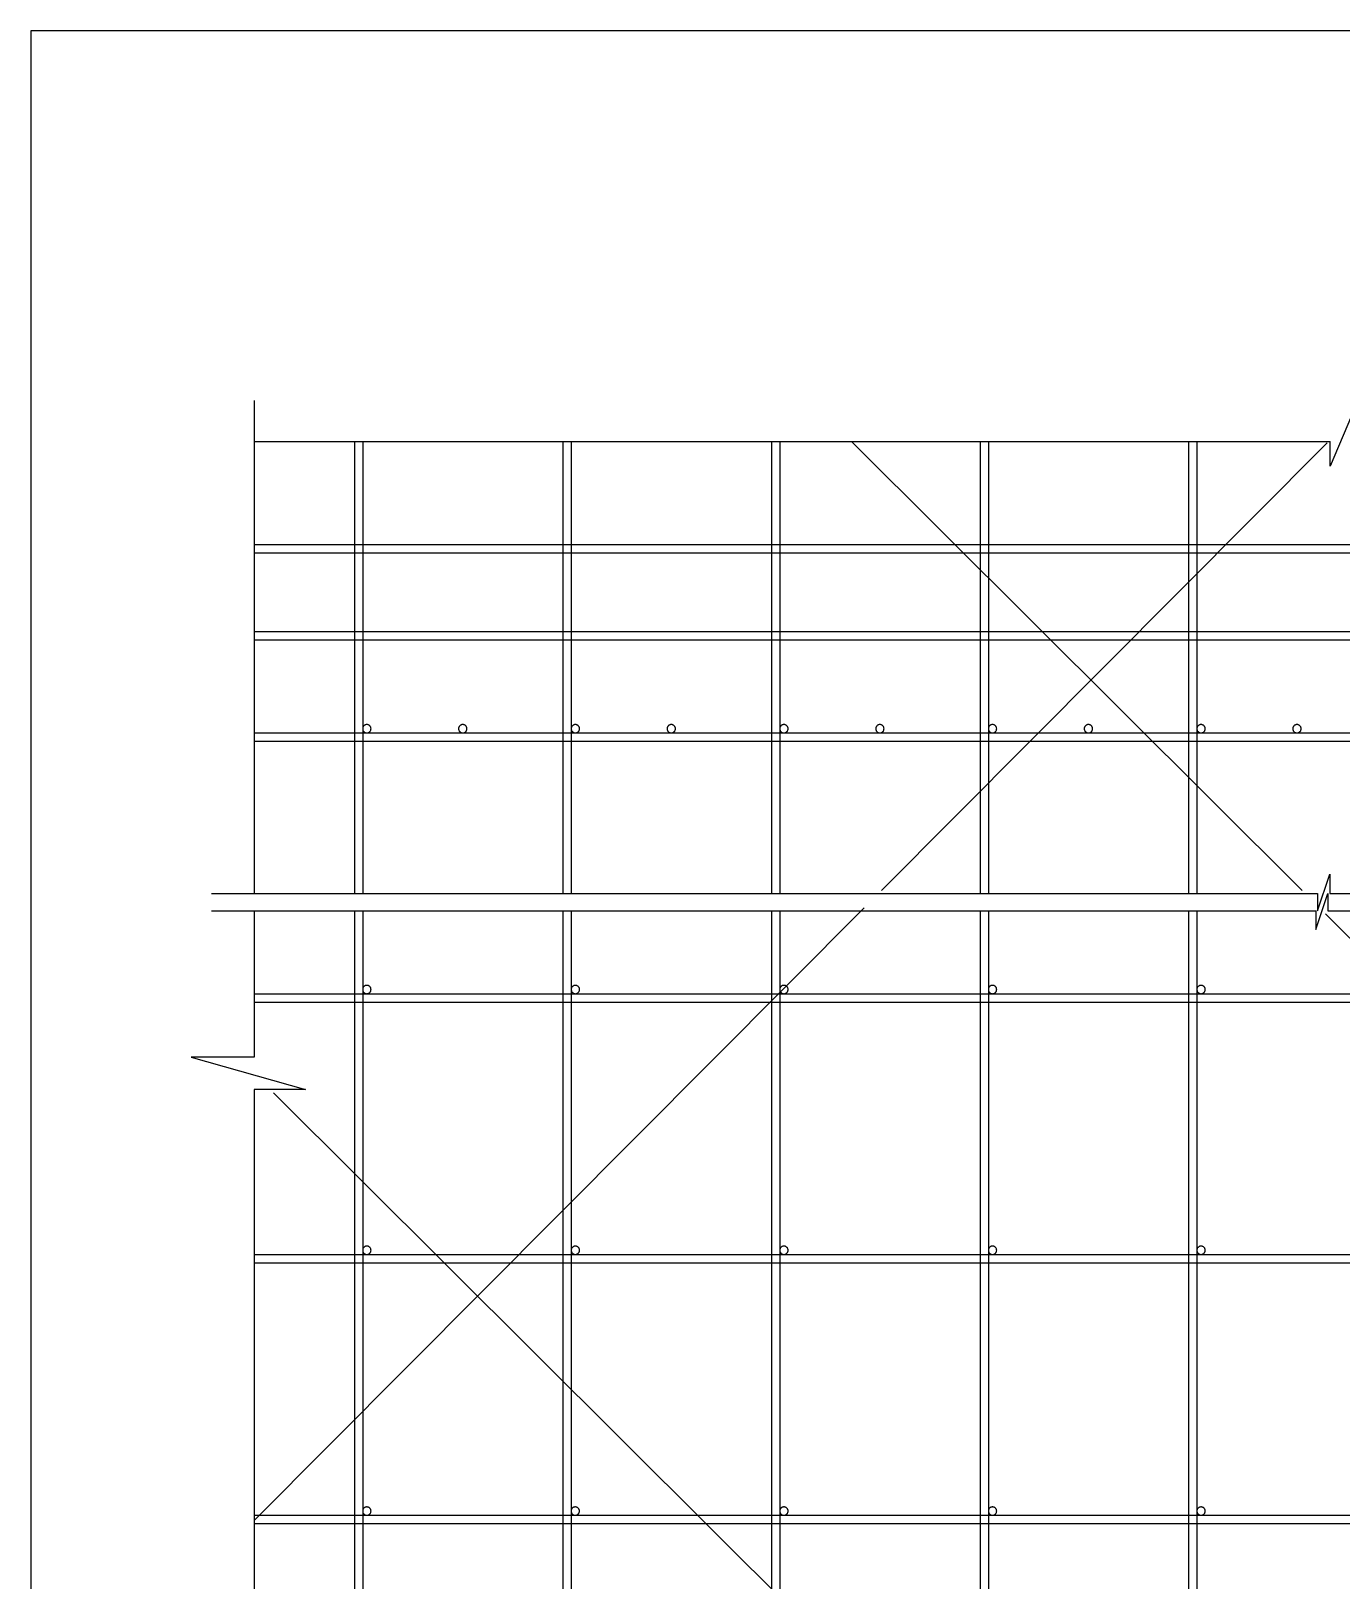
# Model space of a CAD drawing. Header units: metres. Extents: x 0 to 420, y 0 to 297.
# Drawn here: x 0 to 125.6, y 148.5 to 297 of the extents above; entities that cross this region are included whole.
import ezdxf

# ---------------------------------------------------------------- set-up
doc = ezdxf.new("R2010")
doc.units = ezdxf.units.M
doc.layers.add(' ', color=7, linetype='Continuous')

msp = doc.modelspace()

# ---------------------------------------------------------------- linework, layer by layer
at = {"layer": ' '}
for p, q in [((21.41, 261.57), (21.41, 214.31)), ((126.65, 260.12), (124.58, 255.28)), ((21.41, 257.65), (124.58, 257.65)), ((31.01, 257.65), (31.01, 214.31)), ((31.81, 257.65), (31.81, 214.31)), ((51.01, 257.65), (51.01, 214.31)), ((51.81, 257.65), (51.81, 214.31)), ((71.01, 257.65), (71.01, 214.31)), ((71.81, 257.65), (71.81, 214.31)), ((78.67, 257.65), (121.91, 214.6)), ((124.3, 257.53), (81.55, 214.59)), ((91.01, 257.65), (91.01, 214.31)), ((91.81, 257.65), (91.81, 214.31)), ((111.01, 257.65), (111.01, 214.31)), ((111.81, 257.65), (111.81, 214.31)), ((124.58, 255.28), (124.58, 257.65)), ((21.41, 247.76), (241.41, 247.76)), ((21.41, 246.96), (241.41, 246.96)), ((21.41, 239.43), (241.41, 239.43)), ((21.41, 238.63), (241.41, 238.63)), ((21.41, 229.71), (241.41, 229.71)), ((21.41, 228.91), (241.41, 228.91)), ((123.36, 212.64), (124.55, 216.17)), ((124.55, 216.17), (124.55, 214.31)), ((17.31, 214.31), (123.36, 214.31)), ((123.22, 210.85), (124.35, 214.31)), ((123.36, 214.31), (123.36, 212.64)), ((124.35, 214.31), (124.35, 212.64)), ((124.55, 214.31), (244.11, 214.31)), ((17.31, 212.64), (123.22, 212.64)), ((79.89, 212.93), (21.41, 154.19)), ((21.41, 212.64), (21.41, 198.61)), ((31.01, 212.64), (31.01, 94.31)), ((31.81, 212.64), (31.81, 94.31)), ((51.01, 212.64), (51.01, 94.31)), ((51.81, 212.64), (51.81, 94.31)), ((71.01, 212.64), (71.01, 94.31)), ((71.81, 212.64), (71.81, 94.31)), ((91.01, 212.64), (91.01, 94.31)), ((91.81, 212.64), (91.81, 94.31)), ((111.01, 212.64), (111.01, 94.31)), ((111.81, 212.64), (111.81, 94.31)), ((123.22, 212.64), (123.22, 210.85)), ((124.15, 212.36), (241.12, 95.9)), ((124.35, 212.64), (244.11, 212.64)), ((21.41, 204.71), (241.41, 204.71)), ((21.41, 203.91), (241.41, 203.91)), ((21.41, 198.61), (15.36, 198.61)), ((15.36, 198.61), (26.34, 195.51)), ((26.34, 195.51), (21.41, 195.51)), ((21.41, 195.51), (21.41, 86.8)), ((23.26, 195.22), (124.61, 94.31)), ((21.41, 179.71), (241.41, 179.71)), ((21.41, 178.91), (241.41, 178.91)), ((21.41, 154.71), (241.41, 154.71)), ((21.41, 153.91), (241.41, 153.91))]:
    msp.add_line(p, q, dxfattribs=at)
for points in [[(32.61, 230.11), (32.6, 230.15), (32.6, 230.19), (32.59, 230.23), (32.58, 230.26), (32.56, 230.3), (32.54, 230.33), (32.52, 230.37), (32.49, 230.39), (32.46, 230.42), (32.43, 230.44), (32.39, 230.46), (32.36, 230.48), (32.32, 230.49), (32.28, 230.5), (32.25, 230.51), (32.21, 230.51), (32.17, 230.51), (32.13, 230.5), (32.09, 230.49), (32.05, 230.48), (32.02, 230.46), (31.98, 230.44), (31.95, 230.42), (31.92, 230.39), (31.9, 230.37), (31.87, 230.33), (31.85, 230.3), (31.84, 230.26), (31.82, 230.23), (31.81, 230.19), (31.81, 230.15), (31.81, 230.11), (31.81, 230.07), (31.81, 230.03), (31.82, 230), (31.84, 229.96), (31.85, 229.92), (31.87, 229.89), (31.9, 229.86), (31.92, 229.83), (31.95, 229.8), (31.98, 229.78), (32.02, 229.76), (32.05, 229.74), (32.09, 229.73), (32.13, 229.72), (32.17, 229.71), (32.21, 229.71), (32.25, 229.71), (32.28, 229.72), (32.32, 229.73), (32.36, 229.74), (32.39, 229.76), (32.43, 229.78), (32.46, 229.8), (32.49, 229.83), (32.52, 229.86), (32.54, 229.89), (32.56, 229.92), (32.58, 229.96), (32.59, 230), (32.6, 230.03), (32.6, 230.07), (32.61, 230.11)], [(41.81, 230.11), (41.8, 230.15), (41.8, 230.19), (41.79, 230.23), (41.78, 230.26), (41.76, 230.3), (41.74, 230.33), (41.72, 230.37), (41.69, 230.39), (41.66, 230.42), (41.63, 230.44), (41.59, 230.46), (41.56, 230.48), (41.52, 230.49), (41.48, 230.5), (41.45, 230.51), (41.41, 230.51), (41.37, 230.51), (41.33, 230.5), (41.29, 230.49), (41.25, 230.48), (41.22, 230.46), (41.18, 230.44), (41.15, 230.42), (41.12, 230.39), (41.1, 230.37), (41.07, 230.33), (41.05, 230.3), (41.04, 230.26), (41.02, 230.23), (41.01, 230.19), (41.01, 230.15), (41.01, 230.11), (41.01, 230.07), (41.01, 230.03), (41.02, 230), (41.04, 229.96), (41.05, 229.92), (41.07, 229.89), (41.1, 229.86), (41.12, 229.83), (41.15, 229.8), (41.18, 229.78), (41.22, 229.76), (41.25, 229.74), (41.29, 229.73), (41.33, 229.72), (41.37, 229.71), (41.41, 229.71), (41.45, 229.71), (41.48, 229.72), (41.52, 229.73), (41.56, 229.74), (41.59, 229.76), (41.63, 229.78), (41.66, 229.8), (41.69, 229.83), (41.72, 229.86), (41.74, 229.89), (41.76, 229.92), (41.78, 229.96), (41.79, 230), (41.8, 230.03), (41.8, 230.07), (41.81, 230.11)], [(52.61, 230.11), (52.6, 230.15), (52.6, 230.19), (52.59, 230.23), (52.58, 230.26), (52.56, 230.3), (52.54, 230.33), (52.52, 230.37), (52.49, 230.39), (52.46, 230.42), (52.43, 230.44), (52.39, 230.46), (52.36, 230.48), (52.32, 230.49), (52.28, 230.5), (52.25, 230.51), (52.21, 230.51), (52.17, 230.51), (52.13, 230.5), (52.09, 230.49), (52.05, 230.48), (52.02, 230.46), (51.98, 230.44), (51.95, 230.42), (51.92, 230.39), (51.9, 230.37), (51.87, 230.33), (51.85, 230.3), (51.84, 230.26), (51.82, 230.23), (51.81, 230.19), (51.81, 230.15), (51.81, 230.11), (51.81, 230.07), (51.81, 230.03), (51.82, 230), (51.84, 229.96), (51.85, 229.92), (51.87, 229.89), (51.9, 229.86), (51.92, 229.83), (51.95, 229.8), (51.98, 229.78), (52.02, 229.76), (52.05, 229.74), (52.09, 229.73), (52.13, 229.72), (52.17, 229.71), (52.21, 229.71), (52.25, 229.71), (52.28, 229.72), (52.32, 229.73), (52.36, 229.74), (52.39, 229.76), (52.43, 229.78), (52.46, 229.8), (52.49, 229.83), (52.52, 229.86), (52.54, 229.89), (52.56, 229.92), (52.58, 229.96), (52.59, 230), (52.6, 230.03), (52.6, 230.07), (52.61, 230.11)], [(61.81, 230.11), (61.8, 230.15), (61.8, 230.19), (61.79, 230.23), (61.78, 230.26), (61.76, 230.3), (61.74, 230.33), (61.72, 230.37), (61.69, 230.39), (61.66, 230.42), (61.63, 230.44), (61.59, 230.46), (61.56, 230.48), (61.52, 230.49), (61.48, 230.5), (61.45, 230.51), (61.41, 230.51), (61.37, 230.51), (61.33, 230.5), (61.29, 230.49), (61.25, 230.48), (61.22, 230.46), (61.18, 230.44), (61.15, 230.42), (61.12, 230.39), (61.1, 230.37), (61.07, 230.33), (61.05, 230.3), (61.04, 230.26), (61.02, 230.23), (61.01, 230.19), (61.01, 230.15), (61.01, 230.11), (61.01, 230.07), (61.01, 230.03), (61.02, 230), (61.04, 229.96), (61.05, 229.92), (61.07, 229.89), (61.1, 229.86), (61.12, 229.83), (61.15, 229.8), (61.18, 229.78), (61.22, 229.76), (61.25, 229.74), (61.29, 229.73), (61.33, 229.72), (61.37, 229.71), (61.41, 229.71), (61.45, 229.71), (61.48, 229.72), (61.52, 229.73), (61.56, 229.74), (61.59, 229.76), (61.63, 229.78), (61.66, 229.8), (61.69, 229.83), (61.72, 229.86), (61.74, 229.89), (61.76, 229.92), (61.78, 229.96), (61.79, 230), (61.8, 230.03), (61.8, 230.07), (61.81, 230.11)], [(72.61, 230.11), (72.6, 230.15), (72.6, 230.19), (72.59, 230.23), (72.58, 230.26), (72.56, 230.3), (72.54, 230.33), (72.52, 230.37), (72.49, 230.39), (72.46, 230.42), (72.43, 230.44), (72.39, 230.46), (72.36, 230.48), (72.32, 230.49), (72.28, 230.5), (72.25, 230.51), (72.21, 230.51), (72.17, 230.51), (72.13, 230.5), (72.09, 230.49), (72.05, 230.48), (72.02, 230.46), (71.98, 230.44), (71.95, 230.42), (71.92, 230.39), (71.9, 230.37), (71.87, 230.33), (71.85, 230.3), (71.84, 230.26), (71.82, 230.23), (71.81, 230.19), (71.81, 230.15), (71.81, 230.11), (71.81, 230.07), (71.81, 230.03), (71.82, 230), (71.84, 229.96), (71.85, 229.92), (71.87, 229.89), (71.9, 229.86), (71.92, 229.83), (71.95, 229.8), (71.98, 229.78), (72.02, 229.76), (72.05, 229.74), (72.09, 229.73), (72.13, 229.72), (72.17, 229.71), (72.21, 229.71), (72.25, 229.71), (72.28, 229.72), (72.32, 229.73), (72.36, 229.74), (72.39, 229.76), (72.43, 229.78), (72.46, 229.8), (72.49, 229.83), (72.52, 229.86), (72.54, 229.89), (72.56, 229.92), (72.58, 229.96), (72.59, 230), (72.6, 230.03), (72.6, 230.07), (72.61, 230.11)], [(81.81, 230.11), (81.8, 230.15), (81.8, 230.19), (81.79, 230.23), (81.78, 230.26), (81.76, 230.3), (81.74, 230.33), (81.72, 230.37), (81.69, 230.39), (81.66, 230.42), (81.63, 230.44), (81.59, 230.46), (81.56, 230.48), (81.52, 230.49), (81.48, 230.5), (81.45, 230.51), (81.41, 230.51), (81.37, 230.51), (81.33, 230.5), (81.29, 230.49), (81.25, 230.48), (81.22, 230.46), (81.18, 230.44), (81.15, 230.42), (81.12, 230.39), (81.1, 230.37), (81.07, 230.33), (81.05, 230.3), (81.04, 230.26), (81.02, 230.23), (81.01, 230.19), (81.01, 230.15), (81.01, 230.11), (81.01, 230.07), (81.01, 230.03), (81.02, 230), (81.04, 229.96), (81.05, 229.92), (81.07, 229.89), (81.1, 229.86), (81.12, 229.83), (81.15, 229.8), (81.18, 229.78), (81.22, 229.76), (81.25, 229.74), (81.29, 229.73), (81.33, 229.72), (81.37, 229.71), (81.41, 229.71), (81.45, 229.71), (81.48, 229.72), (81.52, 229.73), (81.56, 229.74), (81.59, 229.76), (81.63, 229.78), (81.66, 229.8), (81.69, 229.83), (81.72, 229.86), (81.74, 229.89), (81.76, 229.92), (81.78, 229.96), (81.79, 230), (81.8, 230.03), (81.8, 230.07), (81.81, 230.11)], [(92.61, 230.11), (92.6, 230.15), (92.6, 230.19), (92.59, 230.23), (92.58, 230.26), (92.56, 230.3), (92.54, 230.33), (92.52, 230.37), (92.49, 230.39), (92.46, 230.42), (92.43, 230.44), (92.39, 230.46), (92.36, 230.48), (92.32, 230.49), (92.28, 230.5), (92.25, 230.51), (92.21, 230.51), (92.17, 230.51), (92.13, 230.5), (92.09, 230.49), (92.05, 230.48), (92.02, 230.46), (91.98, 230.44), (91.95, 230.42), (91.92, 230.39), (91.9, 230.37), (91.87, 230.33), (91.85, 230.3), (91.84, 230.26), (91.82, 230.23), (91.81, 230.19), (91.81, 230.15), (91.81, 230.11), (91.81, 230.07), (91.81, 230.03), (91.82, 230), (91.84, 229.96), (91.85, 229.92), (91.87, 229.89), (91.9, 229.86), (91.92, 229.83), (91.95, 229.8), (91.98, 229.78), (92.02, 229.76), (92.05, 229.74), (92.09, 229.73), (92.13, 229.72), (92.17, 229.71), (92.21, 229.71), (92.25, 229.71), (92.28, 229.72), (92.32, 229.73), (92.36, 229.74), (92.39, 229.76), (92.43, 229.78), (92.46, 229.8), (92.49, 229.83), (92.52, 229.86), (92.54, 229.89), (92.56, 229.92), (92.58, 229.96), (92.59, 230), (92.6, 230.03), (92.6, 230.07), (92.61, 230.11)], [(101.81, 230.11), (101.8, 230.15), (101.8, 230.19), (101.79, 230.23), (101.78, 230.26), (101.76, 230.3), (101.74, 230.33), (101.72, 230.37), (101.69, 230.39), (101.66, 230.42), (101.63, 230.44), (101.59, 230.46), (101.56, 230.48), (101.52, 230.49), (101.48, 230.5), (101.45, 230.51), (101.41, 230.51), (101.37, 230.51), (101.33, 230.5), (101.29, 230.49), (101.25, 230.48), (101.22, 230.46), (101.18, 230.44), (101.15, 230.42), (101.12, 230.39), (101.1, 230.37), (101.07, 230.33), (101.05, 230.3), (101.04, 230.26), (101.02, 230.23), (101.01, 230.19), (101.01, 230.15), (101.01, 230.11), (101.01, 230.07), (101.01, 230.03), (101.02, 230), (101.04, 229.96), (101.05, 229.92), (101.07, 229.89), (101.1, 229.86), (101.12, 229.83), (101.15, 229.8), (101.18, 229.78), (101.22, 229.76), (101.25, 229.74), (101.29, 229.73), (101.33, 229.72), (101.37, 229.71), (101.41, 229.71), (101.45, 229.71), (101.48, 229.72), (101.52, 229.73), (101.56, 229.74), (101.59, 229.76), (101.63, 229.78), (101.66, 229.8), (101.69, 229.83), (101.72, 229.86), (101.74, 229.89), (101.76, 229.92), (101.78, 229.96), (101.79, 230), (101.8, 230.03), (101.8, 230.07), (101.81, 230.11)], [(112.61, 230.11), (112.6, 230.15), (112.6, 230.19), (112.59, 230.23), (112.58, 230.26), (112.56, 230.3), (112.54, 230.33), (112.52, 230.37), (112.49, 230.39), (112.46, 230.42), (112.43, 230.44), (112.39, 230.46), (112.36, 230.48), (112.32, 230.49), (112.28, 230.5), (112.25, 230.51), (112.21, 230.51), (112.17, 230.51), (112.13, 230.5), (112.09, 230.49), (112.05, 230.48), (112.02, 230.46), (111.98, 230.44), (111.95, 230.42), (111.92, 230.39), (111.9, 230.37), (111.87, 230.33), (111.85, 230.3), (111.84, 230.26), (111.82, 230.23), (111.81, 230.19), (111.81, 230.15), (111.81, 230.11), (111.81, 230.07), (111.81, 230.03), (111.82, 230), (111.84, 229.96), (111.85, 229.92), (111.87, 229.89), (111.9, 229.86), (111.92, 229.83), (111.95, 229.8), (111.98, 229.78), (112.02, 229.76), (112.05, 229.74), (112.09, 229.73), (112.13, 229.72), (112.17, 229.71), (112.21, 229.71), (112.25, 229.71), (112.28, 229.72), (112.32, 229.73), (112.36, 229.74), (112.39, 229.76), (112.43, 229.78), (112.46, 229.8), (112.49, 229.83), (112.52, 229.86), (112.54, 229.89), (112.56, 229.92), (112.58, 229.96), (112.59, 230), (112.6, 230.03), (112.6, 230.07), (112.61, 230.11)], [(121.81, 230.11), (121.8, 230.15), (121.8, 230.19), (121.79, 230.23), (121.78, 230.26), (121.76, 230.3), (121.74, 230.33), (121.72, 230.37), (121.69, 230.39), (121.66, 230.42), (121.63, 230.44), (121.59, 230.46), (121.56, 230.48), (121.52, 230.49), (121.48, 230.5), (121.45, 230.51), (121.41, 230.51), (121.37, 230.51), (121.33, 230.5), (121.29, 230.49), (121.25, 230.48), (121.22, 230.46), (121.18, 230.44), (121.15, 230.42), (121.12, 230.39), (121.1, 230.37), (121.07, 230.33), (121.05, 230.3), (121.04, 230.26), (121.02, 230.23), (121.01, 230.19), (121.01, 230.15), (121.01, 230.11), (121.01, 230.07), (121.01, 230.03), (121.02, 230), (121.04, 229.96), (121.05, 229.92), (121.07, 229.89), (121.1, 229.86), (121.12, 229.83), (121.15, 229.8), (121.18, 229.78), (121.22, 229.76), (121.25, 229.74), (121.29, 229.73), (121.33, 229.72), (121.37, 229.71), (121.41, 229.71), (121.45, 229.71), (121.48, 229.72), (121.52, 229.73), (121.56, 229.74), (121.59, 229.76), (121.63, 229.78), (121.66, 229.8), (121.69, 229.83), (121.72, 229.86), (121.74, 229.89), (121.76, 229.92), (121.78, 229.96), (121.79, 230), (121.8, 230.03), (121.8, 230.07), (121.81, 230.11)], [(32.61, 205.11), (32.6, 205.15), (32.6, 205.19), (32.59, 205.23), (32.58, 205.26), (32.56, 205.3), (32.54, 205.33), (32.52, 205.37), (32.49, 205.39), (32.46, 205.42), (32.43, 205.44), (32.39, 205.46), (32.36, 205.48), (32.32, 205.49), (32.28, 205.5), (32.25, 205.51), (32.21, 205.51), (32.17, 205.51), (32.13, 205.5), (32.09, 205.49), (32.05, 205.48), (32.02, 205.46), (31.98, 205.44), (31.95, 205.42), (31.92, 205.39), (31.9, 205.37), (31.87, 205.33), (31.85, 205.3), (31.84, 205.26), (31.82, 205.23), (31.81, 205.19), (31.81, 205.15), (31.81, 205.11), (31.81, 205.07), (31.81, 205.03), (31.82, 205), (31.84, 204.96), (31.85, 204.92), (31.87, 204.89), (31.9, 204.86), (31.92, 204.83), (31.95, 204.8), (31.98, 204.78), (32.02, 204.76), (32.05, 204.74), (32.09, 204.73), (32.13, 204.72), (32.17, 204.71), (32.21, 204.71), (32.25, 204.71), (32.28, 204.72), (32.32, 204.73), (32.36, 204.74), (32.39, 204.76), (32.43, 204.78), (32.46, 204.8), (32.49, 204.83), (32.52, 204.86), (32.54, 204.89), (32.56, 204.92), (32.58, 204.96), (32.59, 205), (32.6, 205.03), (32.6, 205.07), (32.61, 205.11)], [(52.61, 205.11), (52.6, 205.15), (52.6, 205.19), (52.59, 205.23), (52.58, 205.26), (52.56, 205.3), (52.54, 205.33), (52.52, 205.37), (52.49, 205.39), (52.46, 205.42), (52.43, 205.44), (52.39, 205.46), (52.36, 205.48), (52.32, 205.49), (52.28, 205.5), (52.25, 205.51), (52.21, 205.51), (52.17, 205.51), (52.13, 205.5), (52.09, 205.49), (52.05, 205.48), (52.02, 205.46), (51.98, 205.44), (51.95, 205.42), (51.92, 205.39), (51.9, 205.37), (51.87, 205.33), (51.85, 205.3), (51.84, 205.26), (51.82, 205.23), (51.81, 205.19), (51.81, 205.15), (51.81, 205.11), (51.81, 205.07), (51.81, 205.03), (51.82, 205), (51.84, 204.96), (51.85, 204.92), (51.87, 204.89), (51.9, 204.86), (51.92, 204.83), (51.95, 204.8), (51.98, 204.78), (52.02, 204.76), (52.05, 204.74), (52.09, 204.73), (52.13, 204.72), (52.17, 204.71), (52.21, 204.71), (52.25, 204.71), (52.28, 204.72), (52.32, 204.73), (52.36, 204.74), (52.39, 204.76), (52.43, 204.78), (52.46, 204.8), (52.49, 204.83), (52.52, 204.86), (52.54, 204.89), (52.56, 204.92), (52.58, 204.96), (52.59, 205), (52.6, 205.03), (52.6, 205.07), (52.61, 205.11)], [(72.61, 205.11), (72.6, 205.15), (72.6, 205.19), (72.59, 205.23), (72.58, 205.26), (72.56, 205.3), (72.54, 205.33), (72.52, 205.37), (72.49, 205.39), (72.46, 205.42), (72.43, 205.44), (72.39, 205.46), (72.36, 205.48), (72.32, 205.49), (72.28, 205.5), (72.25, 205.51), (72.21, 205.51), (72.17, 205.51), (72.13, 205.5), (72.09, 205.49), (72.05, 205.48), (72.02, 205.46), (71.98, 205.44), (71.95, 205.42), (71.92, 205.39), (71.9, 205.37), (71.87, 205.33), (71.85, 205.3), (71.84, 205.26), (71.82, 205.23), (71.81, 205.19), (71.81, 205.15), (71.81, 205.11), (71.81, 205.07), (71.81, 205.03), (71.82, 205), (71.84, 204.96), (71.85, 204.92), (71.87, 204.89), (71.9, 204.86), (71.92, 204.83), (71.95, 204.8), (71.98, 204.78), (72.02, 204.76), (72.05, 204.74), (72.09, 204.73), (72.13, 204.72), (72.17, 204.71), (72.21, 204.71), (72.25, 204.71), (72.28, 204.72), (72.32, 204.73), (72.36, 204.74), (72.39, 204.76), (72.43, 204.78), (72.46, 204.8), (72.49, 204.83), (72.52, 204.86), (72.54, 204.89), (72.56, 204.92), (72.58, 204.96), (72.59, 205), (72.6, 205.03), (72.6, 205.07), (72.61, 205.11)], [(92.61, 205.11), (92.6, 205.15), (92.6, 205.19), (92.59, 205.23), (92.58, 205.26), (92.56, 205.3), (92.54, 205.33), (92.52, 205.37), (92.49, 205.39), (92.46, 205.42), (92.43, 205.44), (92.39, 205.46), (92.36, 205.48), (92.32, 205.49), (92.28, 205.5), (92.25, 205.51), (92.21, 205.51), (92.17, 205.51), (92.13, 205.5), (92.09, 205.49), (92.05, 205.48), (92.02, 205.46), (91.98, 205.44), (91.95, 205.42), (91.92, 205.39), (91.9, 205.37), (91.87, 205.33), (91.85, 205.3), (91.84, 205.26), (91.82, 205.23), (91.81, 205.19), (91.81, 205.15), (91.81, 205.11), (91.81, 205.07), (91.81, 205.03), (91.82, 205), (91.84, 204.96), (91.85, 204.92), (91.87, 204.89), (91.9, 204.86), (91.92, 204.83), (91.95, 204.8), (91.98, 204.78), (92.02, 204.76), (92.05, 204.74), (92.09, 204.73), (92.13, 204.72), (92.17, 204.71), (92.21, 204.71), (92.25, 204.71), (92.28, 204.72), (92.32, 204.73), (92.36, 204.74), (92.39, 204.76), (92.43, 204.78), (92.46, 204.8), (92.49, 204.83), (92.52, 204.86), (92.54, 204.89), (92.56, 204.92), (92.58, 204.96), (92.59, 205), (92.6, 205.03), (92.6, 205.07), (92.61, 205.11)], [(112.61, 205.11), (112.6, 205.15), (112.6, 205.19), (112.59, 205.23), (112.58, 205.26), (112.56, 205.3), (112.54, 205.33), (112.52, 205.37), (112.49, 205.39), (112.46, 205.42), (112.43, 205.44), (112.39, 205.46), (112.36, 205.48), (112.32, 205.49), (112.28, 205.5), (112.25, 205.51), (112.21, 205.51), (112.17, 205.51), (112.13, 205.5), (112.09, 205.49), (112.05, 205.48), (112.02, 205.46), (111.98, 205.44), (111.95, 205.42), (111.92, 205.39), (111.9, 205.37), (111.87, 205.33), (111.85, 205.3), (111.84, 205.26), (111.82, 205.23), (111.81, 205.19), (111.81, 205.15), (111.81, 205.11), (111.81, 205.07), (111.81, 205.03), (111.82, 205), (111.84, 204.96), (111.85, 204.92), (111.87, 204.89), (111.9, 204.86), (111.92, 204.83), (111.95, 204.8), (111.98, 204.78), (112.02, 204.76), (112.05, 204.74), (112.09, 204.73), (112.13, 204.72), (112.17, 204.71), (112.21, 204.71), (112.25, 204.71), (112.28, 204.72), (112.32, 204.73), (112.36, 204.74), (112.39, 204.76), (112.43, 204.78), (112.46, 204.8), (112.49, 204.83), (112.52, 204.86), (112.54, 204.89), (112.56, 204.92), (112.58, 204.96), (112.59, 205), (112.6, 205.03), (112.6, 205.07), (112.61, 205.11)], [(32.61, 180.11), (32.6, 180.15), (32.6, 180.19), (32.59, 180.23), (32.58, 180.26), (32.56, 180.3), (32.54, 180.33), (32.52, 180.37), (32.49, 180.39), (32.46, 180.42), (32.43, 180.44), (32.39, 180.46), (32.36, 180.48), (32.32, 180.49), (32.28, 180.5), (32.25, 180.51), (32.21, 180.51), (32.17, 180.51), (32.13, 180.5), (32.09, 180.49), (32.05, 180.48), (32.02, 180.46), (31.98, 180.44), (31.95, 180.42), (31.92, 180.39), (31.9, 180.37), (31.87, 180.33), (31.85, 180.3), (31.84, 180.26), (31.82, 180.23), (31.81, 180.19), (31.81, 180.15), (31.81, 180.11), (31.81, 180.07), (31.81, 180.03), (31.82, 180), (31.84, 179.96), (31.85, 179.92), (31.87, 179.89), (31.9, 179.86), (31.92, 179.83), (31.95, 179.8), (31.98, 179.78), (32.02, 179.76), (32.05, 179.74), (32.09, 179.73), (32.13, 179.72), (32.17, 179.71), (32.21, 179.71), (32.25, 179.71), (32.28, 179.72), (32.32, 179.73), (32.36, 179.74), (32.39, 179.76), (32.43, 179.78), (32.46, 179.8), (32.49, 179.83), (32.52, 179.86), (32.54, 179.89), (32.56, 179.92), (32.58, 179.96), (32.59, 180), (32.6, 180.03), (32.6, 180.07), (32.61, 180.11)], [(52.61, 180.11), (52.6, 180.15), (52.6, 180.19), (52.59, 180.23), (52.58, 180.26), (52.56, 180.3), (52.54, 180.33), (52.52, 180.37), (52.49, 180.39), (52.46, 180.42), (52.43, 180.44), (52.39, 180.46), (52.36, 180.48), (52.32, 180.49), (52.28, 180.5), (52.25, 180.51), (52.21, 180.51), (52.17, 180.51), (52.13, 180.5), (52.09, 180.49), (52.05, 180.48), (52.02, 180.46), (51.98, 180.44), (51.95, 180.42), (51.92, 180.39), (51.9, 180.37), (51.87, 180.33), (51.85, 180.3), (51.84, 180.26), (51.82, 180.23), (51.81, 180.19), (51.81, 180.15), (51.81, 180.11), (51.81, 180.07), (51.81, 180.03), (51.82, 180), (51.84, 179.96), (51.85, 179.92), (51.87, 179.89), (51.9, 179.86), (51.92, 179.83), (51.95, 179.8), (51.98, 179.78), (52.02, 179.76), (52.05, 179.74), (52.09, 179.73), (52.13, 179.72), (52.17, 179.71), (52.21, 179.71), (52.25, 179.71), (52.28, 179.72), (52.32, 179.73), (52.36, 179.74), (52.39, 179.76), (52.43, 179.78), (52.46, 179.8), (52.49, 179.83), (52.52, 179.86), (52.54, 179.89), (52.56, 179.92), (52.58, 179.96), (52.59, 180), (52.6, 180.03), (52.6, 180.07), (52.61, 180.11)], [(72.61, 180.11), (72.6, 180.15), (72.6, 180.19), (72.59, 180.23), (72.58, 180.26), (72.56, 180.3), (72.54, 180.33), (72.52, 180.37), (72.49, 180.39), (72.46, 180.42), (72.43, 180.44), (72.39, 180.46), (72.36, 180.48), (72.32, 180.49), (72.28, 180.5), (72.25, 180.51), (72.21, 180.51), (72.17, 180.51), (72.13, 180.5), (72.09, 180.49), (72.05, 180.48), (72.02, 180.46), (71.98, 180.44), (71.95, 180.42), (71.92, 180.39), (71.9, 180.37), (71.87, 180.33), (71.85, 180.3), (71.84, 180.26), (71.82, 180.23), (71.81, 180.19), (71.81, 180.15), (71.81, 180.11), (71.81, 180.07), (71.81, 180.03), (71.82, 180), (71.84, 179.96), (71.85, 179.92), (71.87, 179.89), (71.9, 179.86), (71.92, 179.83), (71.95, 179.8), (71.98, 179.78), (72.02, 179.76), (72.05, 179.74), (72.09, 179.73), (72.13, 179.72), (72.17, 179.71), (72.21, 179.71), (72.25, 179.71), (72.28, 179.72), (72.32, 179.73), (72.36, 179.74), (72.39, 179.76), (72.43, 179.78), (72.46, 179.8), (72.49, 179.83), (72.52, 179.86), (72.54, 179.89), (72.56, 179.92), (72.58, 179.96), (72.59, 180), (72.6, 180.03), (72.6, 180.07), (72.61, 180.11)], [(92.61, 180.11), (92.6, 180.15), (92.6, 180.19), (92.59, 180.23), (92.58, 180.26), (92.56, 180.3), (92.54, 180.33), (92.52, 180.37), (92.49, 180.39), (92.46, 180.42), (92.43, 180.44), (92.39, 180.46), (92.36, 180.48), (92.32, 180.49), (92.28, 180.5), (92.25, 180.51), (92.21, 180.51), (92.17, 180.51), (92.13, 180.5), (92.09, 180.49), (92.05, 180.48), (92.02, 180.46), (91.98, 180.44), (91.95, 180.42), (91.92, 180.39), (91.9, 180.37), (91.87, 180.33), (91.85, 180.3), (91.84, 180.26), (91.82, 180.23), (91.81, 180.19), (91.81, 180.15), (91.81, 180.11), (91.81, 180.07), (91.81, 180.03), (91.82, 180), (91.84, 179.96), (91.85, 179.92), (91.87, 179.89), (91.9, 179.86), (91.92, 179.83), (91.95, 179.8), (91.98, 179.78), (92.02, 179.76), (92.05, 179.74), (92.09, 179.73), (92.13, 179.72), (92.17, 179.71), (92.21, 179.71), (92.25, 179.71), (92.28, 179.72), (92.32, 179.73), (92.36, 179.74), (92.39, 179.76), (92.43, 179.78), (92.46, 179.8), (92.49, 179.83), (92.52, 179.86), (92.54, 179.89), (92.56, 179.92), (92.58, 179.96), (92.59, 180), (92.6, 180.03), (92.6, 180.07), (92.61, 180.11)], [(112.61, 180.11), (112.6, 180.15), (112.6, 180.19), (112.59, 180.23), (112.58, 180.26), (112.56, 180.3), (112.54, 180.33), (112.52, 180.37), (112.49, 180.39), (112.46, 180.42), (112.43, 180.44), (112.39, 180.46), (112.36, 180.48), (112.32, 180.49), (112.28, 180.5), (112.25, 180.51), (112.21, 180.51), (112.17, 180.51), (112.13, 180.5), (112.09, 180.49), (112.05, 180.48), (112.02, 180.46), (111.98, 180.44), (111.95, 180.42), (111.92, 180.39), (111.9, 180.37), (111.87, 180.33), (111.85, 180.3), (111.84, 180.26), (111.82, 180.23), (111.81, 180.19), (111.81, 180.15), (111.81, 180.11), (111.81, 180.07), (111.81, 180.03), (111.82, 180), (111.84, 179.96), (111.85, 179.92), (111.87, 179.89), (111.9, 179.86), (111.92, 179.83), (111.95, 179.8), (111.98, 179.78), (112.02, 179.76), (112.05, 179.74), (112.09, 179.73), (112.13, 179.72), (112.17, 179.71), (112.21, 179.71), (112.25, 179.71), (112.28, 179.72), (112.32, 179.73), (112.36, 179.74), (112.39, 179.76), (112.43, 179.78), (112.46, 179.8), (112.49, 179.83), (112.52, 179.86), (112.54, 179.89), (112.56, 179.92), (112.58, 179.96), (112.59, 180), (112.6, 180.03), (112.6, 180.07), (112.61, 180.11)], [(32.61, 155.11), (32.6, 155.15), (32.6, 155.19), (32.59, 155.23), (32.58, 155.26), (32.56, 155.3), (32.54, 155.33), (32.52, 155.37), (32.49, 155.39), (32.46, 155.42), (32.43, 155.44), (32.39, 155.46), (32.36, 155.48), (32.32, 155.49), (32.28, 155.5), (32.25, 155.51), (32.21, 155.51), (32.17, 155.51), (32.13, 155.5), (32.09, 155.49), (32.05, 155.48), (32.02, 155.46), (31.98, 155.44), (31.95, 155.42), (31.92, 155.39), (31.9, 155.37), (31.87, 155.33), (31.85, 155.3), (31.84, 155.26), (31.82, 155.23), (31.81, 155.19), (31.81, 155.15), (31.81, 155.11), (31.81, 155.07), (31.81, 155.03), (31.82, 155), (31.84, 154.96), (31.85, 154.92), (31.87, 154.89), (31.9, 154.86), (31.92, 154.83), (31.95, 154.8), (31.98, 154.78), (32.02, 154.76), (32.05, 154.74), (32.09, 154.73), (32.13, 154.72), (32.17, 154.71), (32.21, 154.71), (32.25, 154.71), (32.28, 154.72), (32.32, 154.73), (32.36, 154.74), (32.39, 154.76), (32.43, 154.78), (32.46, 154.8), (32.49, 154.83), (32.52, 154.86), (32.54, 154.89), (32.56, 154.92), (32.58, 154.96), (32.59, 155), (32.6, 155.03), (32.6, 155.07), (32.61, 155.11)], [(52.59, 155.11), (52.59, 155.15), (52.59, 155.19), (52.58, 155.23), (52.56, 155.26), (52.55, 155.3), (52.53, 155.33), (52.5, 155.37), (52.48, 155.39), (52.45, 155.42), (52.42, 155.44), (52.38, 155.46), (52.35, 155.48), (52.31, 155.49), (52.27, 155.5), (52.23, 155.51), (52.19, 155.51), (52.15, 155.51), (52.11, 155.5), (52.08, 155.49), (52.04, 155.48), (52, 155.46), (51.97, 155.44), (51.94, 155.42), (51.91, 155.39), (51.88, 155.37), (51.86, 155.33), (51.84, 155.3), (51.82, 155.26), (51.81, 155.23), (51.8, 155.19), (51.79, 155.15), (51.79, 155.11), (51.79, 155.07), (51.8, 155.03), (51.81, 155), (51.82, 154.96), (51.84, 154.92), (51.86, 154.89), (51.88, 154.86), (51.91, 154.83), (51.94, 154.8), (51.97, 154.78), (52, 154.76), (52.04, 154.74), (52.08, 154.73), (52.11, 154.72), (52.15, 154.71), (52.19, 154.71), (52.23, 154.71), (52.27, 154.72), (52.31, 154.73), (52.35, 154.74), (52.38, 154.76), (52.42, 154.78), (52.45, 154.8), (52.48, 154.83), (52.5, 154.86), (52.53, 154.89), (52.55, 154.92), (52.56, 154.96), (52.58, 155), (52.59, 155.03), (52.59, 155.07), (52.59, 155.11)], [(72.61, 155.11), (72.6, 155.15), (72.6, 155.19), (72.59, 155.23), (72.58, 155.26), (72.56, 155.3), (72.54, 155.33), (72.52, 155.37), (72.49, 155.39), (72.46, 155.42), (72.43, 155.44), (72.39, 155.46), (72.36, 155.48), (72.32, 155.49), (72.28, 155.5), (72.25, 155.51), (72.21, 155.51), (72.17, 155.51), (72.13, 155.5), (72.09, 155.49), (72.05, 155.48), (72.02, 155.46), (71.98, 155.44), (71.95, 155.42), (71.92, 155.39), (71.9, 155.37), (71.87, 155.33), (71.85, 155.3), (71.84, 155.26), (71.82, 155.23), (71.81, 155.19), (71.81, 155.15), (71.81, 155.11), (71.81, 155.07), (71.81, 155.03), (71.82, 155), (71.84, 154.96), (71.85, 154.92), (71.87, 154.89), (71.9, 154.86), (71.92, 154.83), (71.95, 154.8), (71.98, 154.78), (72.02, 154.76), (72.05, 154.74), (72.09, 154.73), (72.13, 154.72), (72.17, 154.71), (72.21, 154.71), (72.25, 154.71), (72.28, 154.72), (72.32, 154.73), (72.36, 154.74), (72.39, 154.76), (72.43, 154.78), (72.46, 154.8), (72.49, 154.83), (72.52, 154.86), (72.54, 154.89), (72.56, 154.92), (72.58, 154.96), (72.59, 155), (72.6, 155.03), (72.6, 155.07), (72.61, 155.11)], [(92.61, 155.11), (92.6, 155.15), (92.6, 155.19), (92.59, 155.23), (92.58, 155.26), (92.56, 155.3), (92.54, 155.33), (92.52, 155.37), (92.49, 155.39), (92.46, 155.42), (92.43, 155.44), (92.39, 155.46), (92.36, 155.48), (92.32, 155.49), (92.28, 155.5), (92.25, 155.51), (92.21, 155.51), (92.17, 155.51), (92.13, 155.5), (92.09, 155.49), (92.05, 155.48), (92.02, 155.46), (91.98, 155.44), (91.95, 155.42), (91.92, 155.39), (91.9, 155.37), (91.87, 155.33), (91.85, 155.3), (91.84, 155.26), (91.82, 155.23), (91.81, 155.19), (91.81, 155.15), (91.81, 155.11), (91.81, 155.07), (91.81, 155.03), (91.82, 155), (91.84, 154.96), (91.85, 154.92), (91.87, 154.89), (91.9, 154.86), (91.92, 154.83), (91.95, 154.8), (91.98, 154.78), (92.02, 154.76), (92.05, 154.74), (92.09, 154.73), (92.13, 154.72), (92.17, 154.71), (92.21, 154.71), (92.25, 154.71), (92.28, 154.72), (92.32, 154.73), (92.36, 154.74), (92.39, 154.76), (92.43, 154.78), (92.46, 154.8), (92.49, 154.83), (92.52, 154.86), (92.54, 154.89), (92.56, 154.92), (92.58, 154.96), (92.59, 155), (92.6, 155.03), (92.6, 155.07), (92.61, 155.11)], [(112.61, 155.11), (112.6, 155.15), (112.6, 155.19), (112.59, 155.23), (112.58, 155.26), (112.56, 155.3), (112.54, 155.33), (112.52, 155.37), (112.49, 155.39), (112.46, 155.42), (112.43, 155.44), (112.39, 155.46), (112.36, 155.48), (112.32, 155.49), (112.28, 155.5), (112.25, 155.51), (112.21, 155.51), (112.17, 155.51), (112.13, 155.5), (112.09, 155.49), (112.05, 155.48), (112.02, 155.46), (111.98, 155.44), (111.95, 155.42), (111.92, 155.39), (111.9, 155.37), (111.87, 155.33), (111.85, 155.3), (111.84, 155.26), (111.82, 155.23), (111.81, 155.19), (111.81, 155.15), (111.81, 155.11), (111.81, 155.07), (111.81, 155.03), (111.82, 155), (111.84, 154.96), (111.85, 154.92), (111.87, 154.89), (111.9, 154.86), (111.92, 154.83), (111.95, 154.8), (111.98, 154.78), (112.02, 154.76), (112.05, 154.74), (112.09, 154.73), (112.13, 154.72), (112.17, 154.71), (112.21, 154.71), (112.25, 154.71), (112.28, 154.72), (112.32, 154.73), (112.36, 154.74), (112.39, 154.76), (112.43, 154.78), (112.46, 154.8), (112.49, 154.83), (112.52, 154.86), (112.54, 154.89), (112.56, 154.92), (112.58, 154.96), (112.59, 155), (112.6, 155.03), (112.6, 155.07), (112.61, 155.11)]]:
    msp.add_lwpolyline(points, dxfattribs=at)
for p, q in [((420, 297), (0, 297)), ((0, 297), (0, 0)), ((21.41, 203.91), (241.41, 203.91))]:
    msp.add_line(p, q)

doc.saveas('drawing.dxf')
